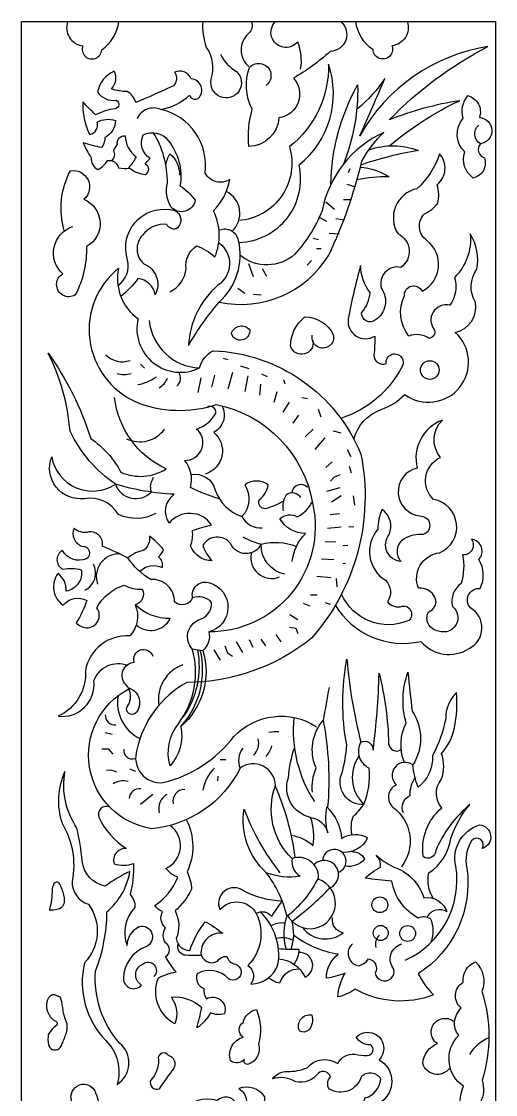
# Model space of a CAD drawing. Extents: x -66030 to 95157, y -13132 to 45879.
# Drawn here: x -63875 to -63425, y 4614 to 5633 of the extents above; entities that cross this region are included whole.
import ezdxf

# ---------------------------------------------------------------- set-up
doc = ezdxf.new("R2010")
doc.units = 0
doc.header["$LTSCALE"] = 100
doc.header["$MEASUREMENT"] = 0
doc.layers.add('3', color=11, linetype='CONTINUOUS')
doc.layers.add('4', color=121, linetype='CONTINUOUS')

# ---------------------------------------------------------------- blocks, each defined once
blk = doc.blocks.new('A$C7FF2492D')
at = {"layer": '3'}
for points in [[(43.8, 3830.5, 0.483323), (58.2, 3807.6, 1.160973), (76.2, 3803.8, 0.211084), (92.5, 3830.5, 0.211084)], [(188.9, 3799.5, 0.144001), (204.1, 3783.3, -1.739248), (180.2, 3775.8, 0.226223), (175.7, 3806.1, -0.102866), (172.4, 3830.7, -0.046464)], [(218.1, 3830.5, -0.354278), (215.5, 3819.4, 0.44532), (215.7, 3787.8)], [(303.2, 3830.5, -0.684261), (293.1, 3802.2, -0.049483), (258.1, 3776.8, -0.612291), (244.4, 3739.3, -0.391314), (215.9, 3712.1, -0.10116), (219.1, 3747.5, -0.216338), (216.5, 3787, -1.109467), (232.2, 3770)], [(265, 3785.5, 0.136429), (262.3, 3811.5, -1.064195), (241.1, 3830.5, -1.064195)], [(366.1, 3830.5, -0.483323), (351.7, 3807.6, -1.160973), (333.7, 3803.8, -0.211084), (317.4, 3830.5, -0.211084)], [(349.4, 3712.6, -0.069197), (416, 3755.5, 0.056127), (349.1, 3737.3, -0.081195), (442.8, 3806.8, 0.230152), (321.2, 3722.2, 0.005027), (345, 3776.7, -0.073975), (318.9, 3747.8)], [(206.7, 3621, 0.471677), (263.5, 3694.6, 0.317672), (291.4, 3790.2, -0.236991), (254.4, 3711.9, -0.479965), (206.2, 3641.7, -0.479965)], [(140.9, 3574.2, 0.270266), (156.2, 3596.2, -0.280509), (166.1, 3617.6, -0.112131), (183.7, 3607.2, 0.214261), (182.3, 3650.9, 0.145587), (197.9, 3680.7, -0.433001), (174.3, 3686.8, 0.389133), (132.2, 3747.2, 0.14054), (159.6, 3760.7, 0.466844), (167.8, 3757.6, 0.666541), (161.1, 3776.1, 0.427609), (145.2, 3782.6, -0.3697), (144.2, 3769.6, -0.009823), (108.6, 3753.9, 0.182851), (100.4, 3764.3, -0.109091), (85.4, 3766.9, 0.333284), (88.1, 3783.5, 0.241351), (72.1, 3763.6, 0.279672), (90, 3755.9, -0.706497), (89.1, 3747.9, 0.091545), (70.4, 3742, -0.007706), (58.2, 3754.5, 0.134619), (64.9, 3723.3, 0.43936), (71.8, 3735.2, -0.203076), (89.2, 3736.8, -0.285622), (79.2, 3720.7, -0.155802), (76.2, 3711.1, -0.045341), (58.6, 3715.6, 0.053125), (66.2, 3701.4, 0.303921), (72.5, 3690.2, 0.155804), (81.6, 3698.6, -0.409762), (92.1, 3691.9, 0.115838), (102.8, 3691.6, 0.168494), (117.8, 3685.5, 0.670352), (117.4, 3695.2, -0.058663), (122.1, 3700.5, -0.368182), (115.5, 3723.1, -0.35626), (139, 3718, -0.22341), (150.4, 3674.7, -0.10035), (164.9, 3661.1, -0.635192), (142.1, 3654.6, -0.208809), (138.5, 3677.2, 0.144711), (125.1, 3725.4)], [(293.8, 3676.2, -0.124336), (319.1, 3770.4, -0.099748), (305.7, 3695.2)], [(435.7, 3714.5, 0.565744), (439.4, 3701.4, -0.447326), (428.9, 3682.1, -0.334233), (420.8, 3707, -0.409063), (419.3, 3738.8, -0.25546), (423.7, 3760.3, -0.437023), (434.7, 3739.6, -0.899914), (435.7, 3714.5, -0.513375), (434, 3732.2)], [(85.6, 3698.6, 0.360284), (87.6, 3708.2, -0.038306), (91.1, 3713.9, -0.529499), (98.4, 3722.1, 0.2308), (108.8, 3702.3, -0.071653), (101.6, 3691.9, -0.071653)], [(187.7, 3564.4, 0.320656), (291.7, 3608.9, 0.052993), (323.1, 3698.2, -0.072587), (343.9, 3725.4, 0.240858), (285.3, 3650.9, -0.089625), (259.4, 3609.7, -0.36584), (207.9, 3608.5, -0.36584)], [(330, 3709, -0.173472), (376.9, 3708.2, 0.047196), (322.2, 3694.4, 0.047196)], [(137.1, 3694.4, -0.068089), (140.8, 3705, -0.229498), (150, 3684.7)], [(315.5, 3434.4, -0.245914), (341.4, 3462.3, 0.106907), (363.9, 3476.6, 0.949635), (411.8, 3535.6, 0.402815), (430.9, 3564.1, -0.300451), (432.3, 3595.5, 0.187127), (426, 3629, -0.226407), (411.1, 3587.7, -0.229335), (406.7, 3561.3, 0.735616), (392.2, 3537.8, -0.49524), (386.5, 3530.1, 0.238964), (367.8, 3532.1, -0.289435), (363.6, 3570.5, -0.837545), (380.2, 3574.7, 0.55493), (384.8, 3622.8, -0.463505), (382.5, 3648.2, 0.11948), (395.2, 3658.1, 0.131859), (394.7, 3675.7, 0.420982), (396.9, 3705.1, -0.134137), (375.3, 3672, 0.524213), (357.5, 3629, -0.582954), (360.1, 3597.3, 0.577288), (341.7, 3577.4, -0.417749), (336.1, 3547.4, -0.657964), (322.9, 3554.3, 0.1606), (331, 3573.5, -0.170245), (321.9, 3599.1, 0.02328), (310.2, 3548.2, 0.635776), (335.3, 3532.1, -0.037438), (334.5, 3514.1, 0.545686), (346.2, 3506.1, -1.381037), (361.3, 3503.2, -0.19795), (303.2, 3454, -0.218916)], [(40.5, 3632.4, -0.192367), (46.4, 3689, -0.763653), (59.3, 3661.9, -0.631731), (61.7, 3617.1, -0.128639), (51.1, 3571.2, -1.026818), (39.3, 3591.2, -0.584203), (48.7, 3636)], [(321.7, 3692.4, -0.127909), (348.9, 3683.3, 0.051742), (318.5, 3680.4, 0.051742)], [(91.6, 3580.2, 0.305045), (100.8, 3604.3, -0.562723), (141.1, 3652.1, -0.748657), (146.8, 3633.8, -0.343193), (138, 3638, 0.270792), (114.9, 3627.9, 0.428132), (116.1, 3600.8, -0.439923), (127, 3571.4, 0.326243), (110.6, 3586.7, -0.065354), (94.3, 3569.7, -0.065354)], [(188, 3620.2, -0.514028), (186.5, 3580.4, 0.205847), (158.6, 3523.2, -0.046813), (187.7, 3564.4, 0.275284), (206, 3622.8, 0.468655), (188.1, 3632.5)], [(92.2, 3596.5, 0.557117), (107.9, 3470, 0.179351), (184.8, 3467.1, -0.312924), (276.6, 3372.3, -0.480819), (177.8, 3251.4, -0.481342)], [(92.2, 3596.5, 0.29801), (110.7, 3548.5, 0.632476), (169, 3501.9, -0.209285), (181.9, 3518.2, -0.294546), (322.2, 3420, -0.23353), (275.4, 3245.4, -0.169869), (157, 3203.3, 0.217548), (109.6, 3139.5, 0.545223), (134.6, 3108.3, 0.169989), (201.6, 3152, -0.361304), (280.1, 3161.4, -0.361304)], [(276.7, 3527.9, -0.945645), (255.5, 3522.4, -0.236834), (269.1, 3550.3, -0.281821), (296, 3533.6, -1.256329), (276, 3532.9)], [(127.4, 3363.8, -0.239681), (92.1, 3362.7, 0.317304), (59.7, 3377.8, -0.568765), (28.7, 3417.4, 0.541892), (89.2, 3391.6, -0.13182), (46.1, 3441.8, 0.099773), (25.2, 3516, -0.081246), (65.7, 3434.8, -0.1276), (94.3, 3402.9, 0.250619), (137.3, 3406.1, -0.262028), (88.4, 3473.8, -0.262028)], [(188, 3377.5, -0.044673), (160.4, 3388.5, 0.262359), (154.7, 3414.1, 0.716316), (166.2, 3443.9, 0.193829), (184.6, 3459.1, 0.619734), (176.2, 3464.6)], [(190.4, 3465.8, -0.409622), (182.7, 3440.7, -0.58984), (174.5, 3401.2)], [(297.7, 3277.1, 0.325757), (379.1, 3242.4, 0.377894), (424.9, 3235.6, 0.600981), (426.2, 3274.1, -0.676241), (435.3, 3292.7, 0.271558), (434.1, 3320, 0.628209), (427.1, 3339.3, -0.648643), (418.6, 3324.4, -0.129704), (417.3, 3297.4, 0.295227), (409, 3275.5, -0.864002), (396, 3252.2, -0.535922), (386.3, 3270.2, 0.258687), (393.8, 3279.6, 0.402817), (376.8, 3292.9, -0.493873), (396.9, 3326.5, 0.750072), (391.2, 3377, -0.529709), (397.7, 3417, -0.396508), (399.6, 3452.4, 0.380521), (375.6, 3406.9, 0.846643), (378.2, 3361.4, -0.866953), (381.3, 3343.7, 0.155721), (363.3, 3339.7, 0.48217), (360.3, 3318.2, -0.60319), (349, 3343.7, 0.359579), (342.3, 3367.5, 0.113557), (338.4, 3348.8, 0.465399), (345.5, 3300.4, -0.372319), (347.4, 3279.9, 0.319353), (361.3, 3275.8, -0.763825), (367.6, 3262.2, -0.412649), (303.9, 3287.2, -0.412649)], [(210.3, 3341.5, 0.0556), (227.5, 3334.6, -0.631916), (198.5, 3335.1, 0.535201), (172.2, 3333.5, 0.129932), (181, 3319, -0.324906), (160.6, 3332.9, 0.122642), (162.3, 3347.5, -0.033632), (180.4, 3353, 0.501329), (140.1, 3354.5, -0.388233), (144.9, 3382, -0.062573), (89.2, 3391.6, -0.062573)], [(161.1, 3400.7, -0.401803), (183.9, 3385.9, 0.233999), (209.3, 3360.9)], [(249, 3375.5, -0.063596), (231.5, 3368.2, -0.524231), (225.7, 3376.6, 0.19619), (234.2, 3390.9, 0.331065), (212.1, 3390.9, -0.348354), (209.3, 3360.9)], [(248.6, 3366.2, -0.179414), (251.6, 3381.7, -0.457982), (264.9, 3378.8, -0.457982)], [(257.1, 3318.1, -0.170505), (269.5, 3344.7, -0.265076), (245.3, 3358.8, -0.317344), (262.1, 3360.6, 0.144893), (276.1, 3374.7)], [(162.5, 3283.6, -0.599829), (178.7, 3297.9, -0.764902), (177.8, 3251.4, -0.290165), (172.2, 3233.8, -0.296526), (151.3, 3161.5, -0.242049), (141.1, 3124.3, -0.246097), (149, 3164.2, 0.235263), (162.1, 3235.2, -0.515691), (168.2, 3262.7, 0.354096), (180.5, 3279.3, 0.307489), (162.5, 3283.6, -0.520199), (145.3, 3279.8, 0.440285), (122.7, 3301.1, -0.116043), (101.1, 3321.6, 0.011373), (76.8, 3332.8, 0.516599), (63.9, 3346.2, -0.257402), (49.9, 3349.8, 0.436561), (57.5, 3332.7, -0.778523), (61.6, 3320.6, -0.38118), (39, 3328.7, 0.611301), (39.3, 3310.8, -0.120794), (56.8, 3310.4, -0.419019), (42.5, 3290.1, 0.259833), (34.6, 3306.7, 0.424477), (39.5, 3276.8, -0.354463), (62, 3281.3, -0.066104), (52, 3259.9, 0.182212), (61.5, 3255.2, 0.628957), (71.6, 3274.2, -0.196927), (97.6, 3295.8, 0.149149), (114.6, 3291.9, -0.480956), (108, 3277.1, -0.295567), (102.9, 3247.5, 0.385347), (60.7, 3214.6, -0.313994), (34.9, 3171.4, 0.485641), (68.8, 3204.8, -0.422751), (100.8, 3219.8)], [(112.2, 3308.8, -0.319337), (133.8, 3312.5, 0.280433), (130.1, 3322.7, 0.131136), (134.9, 3329.6, 0.05263), (121.5, 3342.2, -0.245389), (116.3, 3328.8, 0.139158), (101.1, 3321.6)], [(250.1, 3306.1, -0.369577), (227.5, 3334.6, -0.16163), (261, 3332.5, -0.16163)], [(109, 3258, 0.492515), (141.1, 3264, -0.197347), (108, 3277.1)], [(102.1, 3198.2, -0.536774), (108.3, 3174.1, -0.797919), (100.2, 3180.3, 0.379562), (99, 3201.4, -0.631663), (107, 3222.5, -0.998247), (124.7, 3228.3, -0.998247)], [(325.1, 3087.7, -0.563677), (304.1, 3116.9, 0.051915), (308.7, 3144.2, -0.093232), (308.9, 3225.4, 0.042195), (322.2, 3146.7)], [(313.8, 3058.9, -0.142884), (314.9, 3076.1, 0.042957), (325.1, 3087.7, 0.117578), (330.2, 3121.9, -0.418834), (322.2, 3146.7, -0.57719), (333.8, 3139.2, 0.025263), (339.5, 3212.1, -0.055118), (348.5, 3145.2, 0.580604), (360.4, 3139.7)], [(363.2, 3128, -0.212214), (365.2, 3164.9, -0.158439), (366.9, 3213, 0.008202), (370.9, 3176.1, -0.29857), (371.5, 3125.1)], [(256.8, 3036.2, -0.29422), (241, 3105.4, 0.611579), (207.5, 3122, -0.259655), (123.8, 3064.6, -0.728177), (102, 3197.2, -0.758336)], [(390.7, 2998.8, -0.198811), (386.7, 3022.6, 0.212757), (407.7, 3055.4, -0.104793), (425.7, 3087.5, 0.118766), (393.2, 3043.9, -0.584109), (381.5, 3037.8, -0.264938), (399, 3084.3, -0.362732), (398.5, 3111.4, 0.188323), (398.6, 3136, 0.137676), (411, 3160.2, 0.078011), (412.9, 3193.7, 0.208407), (402.7, 3168.9, -0.071776), (390.2, 3134.1, -0.242676), (376.5, 3103.9, -0.068253), (371.5, 3125.1, 0.963758), (356, 3106.1, 0.555505), (352.6, 3084.9, -0.422382), (360.6, 3028.5, -0.422382)], [(276.3, 3099.3, -0.134904), (279.8, 3122.3, -0.295117), (286.4, 3167.3, -0.068929), (290.6, 3085.1)], [(274.5, 3075.2, -0.448355), (253.4, 3113.1, -0.054062), (259.1, 3141.3, -0.054062)], [(362.5, 3079.5, -0.408931), (368.9, 3096.2, -0.144611), (373.4, 3113, -0.144611)], [(83.7, 3085.2, 0.650123), (73.5, 3075.5, 0.14745), (99.6, 3045.9, 0.527575), (87.9, 3031.3, 0.174073), (106.4, 3031.6, -0.069321), (103.1, 3002, -0.214082), (107.7, 2989.9, 0.289206), (100.3, 2953.9, -0.255748), (111.6, 2971.8, -0.9368), (118.2, 2952.6, 0.313594), (96.8, 2922.4, 0.696336), (114.1, 2916.3, -0.628315), (115.1, 2936, -0.981186), (125.6, 2924.3, -0.981186)], [(232.4, 3022.8, -0.252118), (211.3, 3083.2, 0.077598), (245.4, 3022.7)], [(256.2, 3058.3, -0.144037), (276.8, 3048.7, 0.129301), (274.5, 3075.2, -0.314969), (290.7, 3060.8, -0.114285), (290, 3085.4, -0.172756), (303.9, 3055.3, -0.283452), (328.6, 3055.9, -0.321862), (303.7, 3042.2)], [(156.5, 3073.2, -0.232108), (157.2, 3023.5, -0.110995), (161.4, 3007.1, -0.104193), (145.8, 2986.5, -0.226266), (146.8, 2960.3, 0.370782), (159.8, 2949, -0.0863), (174.4, 2976.3, -0.055036), (191, 2965.3, 0.45558), (170.4, 2946.6, 0.545516), (186, 2938.9, -0.268207), (194.9, 2943.4, 0.29269), (203.1, 2936, -1.13812), (196.6, 2922, 0.356226), (166.7, 2927, 0.394748), (173.1, 2912.9, 0.1851), (175.7, 2903.2, -0.691493), (192.7, 2889, -0.182305), (179.3, 2889.9, -0.123905), (166.6, 2875.6, 0.003467), (171.2, 2894.6, 0.21726), (142.3, 2904.4, -0.262132), (145.5, 2879.3, -0.376754), (130, 2923.1, -0.06617), (146.8, 2928.7, -0.044163), (136.6, 2943.2, 0.597079), (136.8, 2956.2, -0.292069), (136.6, 2970.5, -0.347856), (134, 2986.1, -0.173831), (126.6, 2991.6, 0.148774), (148.4, 3018.5, -0.153494), (137.1, 3026.9, 0.586017), (140.9, 3067.6)], [(364.3, 2939.8, 0.337576), (412.3, 3028.9, -0.391953), (434.7, 3068.2, -0.835109), (437.3, 3045.8, 0.974141), (427.3, 3053.2, 0.209412), (422.9, 3027.2, -0.291828), (376.6, 2927, 0.086237), (391.2, 2906.8, -0.222196), (316.8, 2912.3, -0.103866), (300.2, 2904.9, -0.12046), (307.3, 2927.5, -0.063925), (289.5, 2922.7, -0.245942), (300.7, 2945.4, -0.121763), (258.3, 2963.5, -0.110364)], [(282, 3018.2, 0.523341), (256.8, 3036.2, 0.291593), (264.4, 3019.5, -0.133523), (232.4, 3022.8, -0.133523)], [(314.2, 3042.6, -0.309368), (325.7, 3035.7, -0.278718), (307.3, 3029.2, -0.278718)], [(388.8, 2957.2, 0.203989), (388.4, 2979.1, 0.253047), (376.5, 2979.8, -0.23296), (351.6, 3014.8, -0.010232), (326.1, 3017.6, -0.069783), (340.8, 3028.2, 0.247102), (336.7, 3039.4, 0.060248), (352.8, 3028.5, -0.242376), (382, 2999.1, -0.361356), (403.9, 2985.7, 0.429957), (384.9, 2980.7)], [(222.9, 2984, -0.406962), (237.5, 2981.3, -0.011347), (247.6, 2995.8, -0.111583), (210.9, 3005.5, 0.778651), (188.4, 2987.7, -0.532054), (222.9, 2984, -0.31942), (214.9, 2934.8, -0.426921), (217.8, 2917.2, 0.31943), (243.5, 2935.6, 0.246818), (226.6, 2985.6)], [(266.8, 2970.8, 0.422792), (305.4, 2965.8, -0.394912), (295.2, 2979.9, -0.394912)], [(170.8, 2944.3, -0.039747), (154, 2944.7, -0.400415), (148.7, 2955.1, -0.400415)], [(314.2, 2955.3, 0.626364), (319.6, 2934.5, 0.21075), (329.3, 2941, -0.541243), (335.7, 2927.6, 1.029653), (353.5, 2931.3, -0.54556), (361, 2955.3, -0.54556)], [(243.8, 2950.9, 0.030826), (263.3, 2950.3, -0.15731), (258.5, 2935.8, -0.15731)], [(244.1, 2941, -0.269969), (269.2, 2923.8, 0.84713), (263.3, 2947)], [(264, 2931.2, 0.345315), (244.9, 2917.9, -0.143805), (234.8, 2923.2, -0.143805)], [(406.2, 2836.9, -0.606291), (380.9, 2841.7, -0.299899), (394.9, 2860.7, -1.107209), (411.1, 2880.9, -1.107209)], [(321.9, 2788.2, -0.095207), (326.4, 2809.1, 0.300137), (341.1, 2826.9, 0.499686), (322.5, 2829.1, -0.487457), (292.4, 2817.4, -0.37796), (293.3, 2829, 0.539928), (281.8, 2832.7, -0.293369), (260.3, 2824.3, 0.225614), (238.4, 2827.1, -0.261065), (252.5, 2834.2, 0.107532), (271.3, 2837.8, -0.38804), (300.2, 2841.7, -0.325701), (316.5, 2850.5, 0.077115), (328.3, 2849.5, 0.770952), (331.2, 2859.5, -0.264455), (317.7, 2866.8, -1.008825), (339.4, 2845.3, -0.507517), (344, 2807.3, 0.109174), (331.1, 2791)], [(47.2, 2762.8, -0.576239), (48.6, 2804.1, -0.980912), (69.2, 2816.5, -0.178648), (72.7, 2771.2, -0.178648)], [(209.3, 2753.2, 0.103095), (220.2, 2775.3, -0.00764), (222.5, 2794.1, 0.320806), (230.9, 2810.2, 0.348936), (206.3, 2817.9, -0.280608), (213.8, 2804.3, -0.345609), (203.7, 2803.9, 0.500521), (185.8, 2806.6, 0.307123), (152.1, 2796.2, -0.319413), (186.9, 2786.9, -0.142781), (203.1, 2790.6, -0.434194), (200.7, 2762.9, -0.434194)]]:
    blk.add_lwpolyline(points, format="xyb", dxfattribs=at)
for points in [[(310.3, 3687.5), (312, 3691.1)], [(308.9, 3676.4), (316, 3674)], [(297, 3652.1), (288.9, 3659.2)], [(305.8, 3661.8), (313, 3661.6)], [(289.9, 3641), (282.4, 3645)], [(298.3, 3643.7), (306.6, 3642.3)], [(292.1, 3629.9), (301.7, 3629.2)], [(277, 3625), (281.9, 3623.7)], [(280.1, 3615.3), (284.6, 3615.3)], [(220.4, 3588.3), (215.9, 3600.7)], [(232.8, 3588.7), (228.8, 3595.8)], [(271.3, 3599.3), (275.3, 3603.8)], [(205.3, 3577.6), (212, 3572.8)], [(219.9, 3571.9), (227.4, 3571.4)], [(116.8, 3501.7), (113, 3505.5)], [(191.6, 3511.2), (195.8, 3509.8)], [(208, 3503.8), (215.7, 3501.4)], [(180.7, 3483.5), (183.7, 3495)], [(196.2, 3482), (200.7, 3498)], [(212.2, 3479.5), (215.2, 3494.5)], [(227.8, 3496.2), (233.1, 3493.7)], [(167.7, 3478.5), (170.7, 3492.5)], [(226.3, 3476), (227.3, 3486.5)], [(248.7, 3490.9), (250.1, 3487.1)], [(239.8, 3469.5), (242.8, 3479.5)], [(266.2, 3473.9), (271.4, 3472.8)], [(248.3, 3460), (254.3, 3469.5)], [(281.5, 3462.7), (284.3, 3455.4)], [(257.8, 3449.4), (263.3, 3457)], [(269.3, 3436.4), (276.8, 3443.9)], [(278.8, 3424.4), (283.8, 3430.4), (288.3, 3435.4)], [(295.8, 3442.1), (303.1, 3440.4)], [(309.3, 3424.4), (312.8, 3417.8)], [(288.8, 3407.3), (294.9, 3412.9)], [(313.2, 3402.1), (311.4, 3408.3)], [(123.3, 3384), (122.9, 3386.3), (122.7, 3388.1), (122.6, 3389.6), (122.7, 3391), (123, 3392.4), (123.5, 3393.9), (124.3, 3395.8), (125.4, 3398.2)], [(293.4, 3394.3), (296.9, 3398.3), (302.4, 3400.8)], [(289.9, 3384.8), (302.4, 3388.3)], [(294.4, 3374.8), (303.4, 3380.8)], [(316.3, 3371.7), (315.3, 3380.5)], [(292.9, 3362.7), (301.9, 3363.7)], [(290.4, 3349.7), (303.4, 3351.2)], [(310.7, 3351.5), (315.6, 3351.2)], [(288.3, 3337.2), (298.4, 3336.7)], [(305.2, 3333.4), (309.7, 3333.8)], [(284.8, 3320.6), (296.4, 3320.1)], [(305.2, 3316.3), (307.6, 3316.7)], [(280.3, 3304.1), (293.9, 3303.1)], [(299.6, 3294), (298.9, 3302)], [(274.3, 3286.6), (280.8, 3286.6)], [(288.4, 3279.4), (293, 3277.6)], [(267.3, 3278.5), (273.8, 3276)], [(254.8, 3268), (262.3, 3263)], [(241.3, 3249), (246.3, 3242)], [(254.3, 3256), (260.3, 3255), (262.3, 3250)], [(203.7, 3242), (209.7, 3231.9)], [(216.2, 3244), (219.7, 3236.9)], [(227.3, 3244.5), (231.8, 3238)], [(162.1, 3235.2), (167.3, 3234.4), (172.2, 3233.8)], [(182.7, 3234.4), (188.7, 3224.4)], [(193.2, 3238), (195.7, 3231.4), (200.2, 3228.4)], [(79.5, 3156), (86.2, 3154.3), (86.2, 3154.3)], [(76.2, 3140.3), (82.3, 3140.3), (86.8, 3135.3)], [(188.5, 3130.3), (194.1, 3130.3)], [(102.4, 3121.3), (108.4, 3119.3)], [(186.3, 3110.1), (186.8, 3114.6), (186.8, 3114.6)], [(113.1, 3087.8), (124.8, 3097.3)], [(26.5, 2987.3), (27.6, 2991.1), (28.4, 2994.5), (28.8, 2997.5), (29.1, 3000.1), (29.3, 3002.4), (29.4, 3004.4), (29.5, 3006.2), (29.6, 3007.8), (29.9, 3009.3), (30.3, 3010.6), (30.8, 3011.8), (31.3, 3012.8), (31.9, 3013.5), (32.6, 3014), (33.3, 3014.2), (34, 3014.2), (34.6, 3013.8), (35.3, 3013.2), (35.9, 3012.3), (36.6, 3011.3), (37.1, 3010), (37.7, 3008.7), (38.2, 3007.3), (38.7, 3005.9), (39.2, 3004.5), (39.6, 3003.1), (39.9, 3001.7), (40.2, 3000.3), (40.4, 2998.9), (40.5, 2997.5), (40.5, 2996.2), (40.4, 2994.8), (40.2, 2993.4), (39.7, 2992), (38.9, 2990.8), (37.7, 2989.6), (36, 2988.7), (33.6, 2987.9), (30.5, 2987.4), (26.5, 2987.3)], [(33.5, 2878.1), (30.8, 2876), (28.7, 2873.9), (27.1, 2871.9), (26.1, 2870.1), (25.5, 2868.3), (25.2, 2866.7), (25.1, 2865.1), (25.1, 2863.6), (25.3, 2862.3), (25.4, 2861), (25.7, 2859.8), (26, 2858.8), (26.4, 2857.8), (26.9, 2857), (27.5, 2856.3), (28.2, 2855.7), (29, 2855.2), (29.8, 2854.9), (30.8, 2854.7), (31.8, 2854.6), (32.7, 2854.7), (33.7, 2854.9), (34.6, 2855.2), (35.4, 2855.7), (36.1, 2856.3), (36.8, 2857), (37.4, 2857.8), (37.9, 2858.7), (38.4, 2859.6), (38.8, 2860.7), (39.2, 2861.8), (39.7, 2862.9), (40.1, 2864.1), (40.6, 2865.3), (41.1, 2866.5), (41.5, 2867.7), (41.9, 2868.9), (42.3, 2870.1), (42.7, 2871.2), (43, 2872.4), (43.2, 2873.5), (43.4, 2874.5), (43.5, 2875.6), (43.5, 2876.6), (43.5, 2877.5), (43.4, 2878.5), (43.3, 2879.4), (43.1, 2880.2), (42.8, 2881.1), (42.5, 2881.9), (42.2, 2882.7), (41.8, 2883.6), (41.5, 2884.5), (41.1, 2885.4), (40.8, 2886.4), (40.5, 2887.5), (40.2, 2888.6), (40, 2889.9), (39.7, 2891.2), (39.5, 2892.5), (39.3, 2893.8), (39.2, 2895), (39, 2896.3), (38.8, 2897.4), (38.6, 2898.5), (38.4, 2899.5), (38.2, 2900.4), (38, 2901.2), (37.8, 2901.9), (37.7, 2902.5), (37.5, 2903), (37.4, 2903.4), (37.3, 2903.7), (37.2, 2904), (37.1, 2904.2), (37, 2904.3), (36.9, 2904.5), (36.6, 2904.6), (36.4, 2904.8), (36, 2905), (35.6, 2905.2), (35, 2905.5), (34.4, 2905.8), (33.7, 2906.1), (33, 2906.4), (32.3, 2906.6), (31.6, 2906.8), (30.8, 2906.9), (30.2, 2906.9), (29.5, 2906.8), (28.9, 2906.6), (28.3, 2906.3), (27.7, 2906), (27.2, 2905.6), (26.7, 2905.2), (26.3, 2904.8), (25.9, 2904.3), (25.5, 2903.8), (25.2, 2903.3), (25, 2902.8), (24.7, 2902.2), (24.5, 2901.6), (24.3, 2901), (24.2, 2900.3), (24.1, 2899.6), (23.9, 2898.8), (23.8, 2898), (23.8, 2897.2), (23.8, 2896.3), (23.8, 2895.5), (23.9, 2894.6), (24, 2893.7), (24.2, 2892.9), (24.4, 2892.1), (24.7, 2891.2), (25, 2890.4), (25.3, 2889.7), (25.7, 2888.9), (26.1, 2888.2), (26.5, 2887.5), (26.9, 2886.8), (27.3, 2886.2), (27.8, 2885.6), (28.2, 2885.1), (28.8, 2884.6), (29.3, 2884.1), (29.9, 2883.6), (30.5, 2883.2), (31.2, 2882.7), (31.9, 2882.3), (32.6, 2881.9), (33.2, 2881.3), (33.6, 2880.7), (33.8, 2880), (33.8, 2879.2), (33.5, 2878.1)]]:
    blk.add_lwpolyline(points, dxfattribs=at)
for points in [[(199.3, 3534.4, -0.617801), (216.7, 3538, -0.896483)], [(81.1, 2985.8, 0.180234), (103, 3024.1, 0.047179), (79.5, 3010.1, -0.330723), (57.7, 3033.9, 0.0269), (52.7, 3065.2, -0.195596), (41.3, 3119, 0.192212), (38.5, 3069.8, -0.190029), (48, 3014.8, 0.340878), (63.7, 2992.9, -0.362655), (59.8, 2937.3, 0.252786), (80, 2863.5, -0.276795), (90.9, 2821.9, 0.505464), (93.1, 2861.1, -0.200786), (70.3, 2929.4, 0.092607)], [(415, 2868.5, -0.388276), (417.5, 2894.5, -0.533589), (419.3, 2918.8, -0.347658), (430.9, 2938.1, -0.309284), (437.1, 2910.1, -0.156381), (437.2, 2825.9, -0.436169), (418.7, 2791.8, -0.187189), (419.6, 2820.2, -0.468457), (415, 2868.5)], [(224.9, 2860.1, -0.413289), (215.4, 2841.1, -0.681021), (211.6, 2845.5, -0.403455), (198.5, 2844.4, -0.425573), (210.4, 2866.8, -0.549522), (210.4, 2880.8, -0.286996), (223, 2892.9, -0.170441)], [(272.3, 2873, -0.28332), (264.1, 2872.4, -0.617004), (275.5, 2887.9, -0.277735)], [(130.9, 2817.8, -0.002578), (144.5, 2836.8, 0.527854), (139.5, 2849.2, 0.863918), (130, 2845.5, -0.19576), (122.6, 2825.7, 0.649204)]]:
    blk.add_lwpolyline(points, format="xyb", close=True, dxfattribs=at)
for centre, radius in [((387.6, 3499.9), 8.87), ((340.2, 2992.4), 7.49), ((341, 2965.6), 7.14), ((366.6, 2965.1), 7.49)]:
    blk.add_circle(centre, radius, dxfattribs=at)
for centre, radius, start, end in [((125.4, 3731.6), 17, 66.2576, 156.3646), ((184, 3648.6), 23.3, 312.8098, 63.2484), ((170.9, 3551.8), 49.9, 185.6816, 267.8281), ((95.7, 3529.3), 21.6, 224.0054, 290.1014), ((97.5, 3520.4), 24.7, 254.0993, 285.4833), ((102.6, 3528.8), 43.5, 280.5603, 305.8665), ((140.9, 3492.2), 10.1, 310.2663, 35.284), ((121.8, 3498.9), 18.1, 298.9474, 337.826), ((112.3, 3460.7), 28.9, 243.967, 324.0807), ((108.6, 3398.6), 20.7, 199.8228, 315.0795), ((265.1, 3382.8), 8.39, 41.161, 175.0556), ((226.5, 3369.1), 19, 205.5752, 276.2809), ((92.6, 3303.8), 21.6, 88.4236, 199.4365), ((237.5, 3321.8), 19.8, 166.5278, 292.4574), ((52.3, 3307.3), 18.1, 296.2549, 27.7597), ((92.2, 3215.2), 79.8, 317.7669, 13.7397), ((86.2, 3218.5), 82.7, 324.1436, 11.0467), ((164.9, 3187.2), 34.9, 109.4547, 188.8147), ((2181.3, 2848.3), 1921.5, 169.4977, 170.443), ((128.8, 3184.1), 37.7, 169.8202, 244.3775), ((89, 3172.5), 9.49, 179.1188, 273.0041), ((382.5, 3158), 124.5, 174.4665, 212.9364), ((207.7, 3146.3), 17.5, 316.3989, 11.7319), ((241.9, 3118.3), 38.3, 86.2389, 100.4988), ((105.1, 3138.9), 8.09, 171.4902, 288.2695), ((225.6, 3129.1), 19.5, 142.783, 202.2354), ((215.3, 3149), 23.1, 316.5325, 345.3929), ((349.3, 3113.4), 35.3, 144.3422, 226.716), ((83.5, 3105.6), 14.4, 61.2881, 101.5331), ((206.6, 3096.2), 34.7, 132.1383, 172.0361), ((96.7, 3091.2), 18.7, 76.2026, 121.5251), ((111.9, 3092.8), 9.65, 81.3514, 177.1617), ((146, 3083.6), 15.7, 120.0276, 194.9929), ((154.8, 3090.8), 11, 88.8725, 194.1053), ((-0.9, 3001.2), 263.3, 7.8674, 23.3066), ((297, 3033.7), 11.2, 288.8434, 176.3265), ((287.4, 3020.9), 13.6, 292.8436, 136.8316), ((147.7, 2957.4), 107, 13.2204, 37.7117), ((196.6, 3058.1), 94.2, 305.9293, 334.9176), ((273.9, 2993.8), 24.1, 207.0722, 71.3632), ((85.3, 3207.7), 287.7, 306.5644, 316.1351), ((246.8, 2956.5), 18.6, 80.2165, 122.0219), ((295.7, 2964.9), 46.8, 157.4482, 198.0248), ((213.5, 2964.5), 44.9, 341.4073, 16.2355), ((247.9, 2939), 22.1, 62.7806, 105.5074), ((348.3, 2954.6), 12.4, 134.0914, 193.0097), ((457.5, 2831.2), 37.4, 111.5428, 149.3394)]:
    blk.add_arc(centre, radius, start, end, dxfattribs=at)
at = {"layer": '4'}
blk.add_lwpolyline([(0, 0), (0, 3830.5), (450, 3830.5), (450, 0)], close=True, dxfattribs=at)

msp = doc.modelspace()

# ---------------------------------------------------------------- block references
at = {"layer": '4'}
msp.add_blockref('A$C7FF2492D', (-63875.2, 1802.1), dxfattribs=at)

doc.saveas('drawing.dxf')
